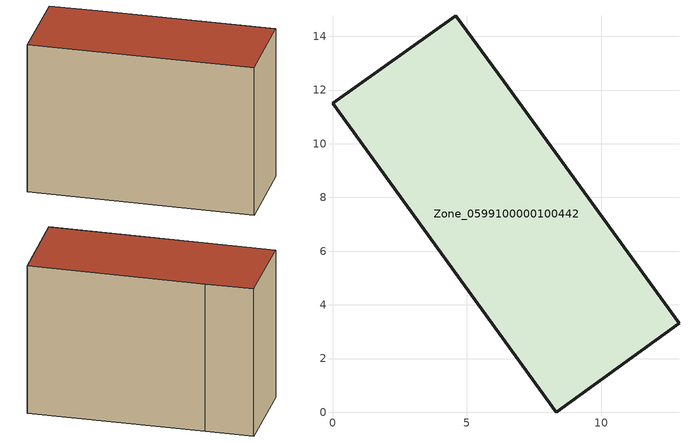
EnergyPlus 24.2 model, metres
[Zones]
Zone_0599100000100442
 floor ground (C_G): 8.32,0 0,11.51 4.58,14.77 6.39,12.33 12.9,3.31 z0
 wall outside (C_F): 8.32,0 12.9,3.31 6.39,12.33 4.58,14.77 0,11.51 8.32,0 z0:9.91
 roof outside (C_R): 0,11.51 8.32,0 12.9,3.31 6.39,12.33 4.58,14.77 z9.91
[BUILDING]
Pand.0599100000100442: North Axis=0; Terrain=City; Loads Convergence Tolerance Value=0.04; Temperature Convergence Tolerance Value=0.4; Solar Distribution=FullExterior; Maximum Number of Warmup Days=25; Minimum Number of Warmup Days=1
[Site:Location]
Rotterdam.The.Hague.AP_ZH_NLD Design_Conditions: Latitude=51.96; Longitude=4.45; Time Zone=1; Elevation=-4.5
[SITE:GROUNDTEMPERATURE:BUILDINGSURFACE]
18, 18, 18, 18, 18, 18, 18, 18, 18, 18, 18, 18
[MATERIAL] Thermal Absorptance=0.9; Solar Absorptance=0.7; Visible Absorptance=0.7
Name | Roughness | Thickness | Conductivity | Density | Specific Heat
G.TI.1946 | MediumSmooth | 0.15 | 1 | 540 | 1210
F.TI.1946 | Rough | 0.3 | 0.857143 | 1920 | 840
R.TI.1946 | MediumRough | 0.2 | 0.1 | 1500 | 1000
[CONSTRUCTION]
C_G: G.TI.1946
C_F: F.TI.1946
C_R: R.TI.1946
[ZONE]
Zone_0599100000100442: Type=1; Multiplier=1; Ceiling Height=Autocalculate; Volume=Autocalculate; Floor Area=autocalculate; Part of Total Floor Area=Yes
[ZONEINFILTRATION:DESIGNFLOWRATE]
Infil_Zone_0599100000100442: Zone or ZoneList or Space or SpaceList=Zone_0599100000100442; Schedule=AlwaysOn; Design Flow Rate Calculation Method=Flow/Area; Flow Rate per Floor Area=0.003; Constant Term Coefficient=1; Temperature Term Coefficient=0; Velocity Term Coefficient=0; Velocity Squared Term Coefficient=0
[HVACTEMPLATE:ZONE:IDEALLOADSAIRSYSTEM]
Zone_0599100000100442: Maximum Heating Supply Air Temperature=50; Minimum Cooling Supply Air Temperature=13; Maximum Heating Supply Air Humidity Ratio=0.0156; Minimum Cooling Supply Air Humidity Ratio=0.0077; Heating Limit=NoLimit; Cooling Limit=NoLimit; Dehumidification Control Type=ConstantSensibleHeatRatio; Cooling Sensible Heat Ratio=0.7; Dehumidification Setpoint=60; Humidification Control Type=None; Humidification Setpoint=30; Outdoor Air Method=None; Outdoor Air Flow Rate per Person=0.00944; Outdoor Air Flow Rate per Zone Floor Area=0; Outdoor Air Flow Rate per Zone=0; Demand Controlled Ventilation Type=None; Outdoor Air Economizer Type=NoEconomizer; Heat Recovery Type=None; Sensible Heat Recovery Effectiveness=0.7; Latent Heat Recovery Effectiveness=0.65
[ZONECONTROL:THERMOSTAT]
ThermostatControl_Zone_0599100000100442: Zone or ZoneList=Zone_0599100000100442; Control Type Schedule=DualSetpointControlType; Control 1=Thermostat_Zone_0599100000100442; Temperature Difference Between Cutout And Setpoint=0
[THERMOSTATSETPOINT:DUALSETPOINT]
Thermostat_Zone_0599100000100442: Heating Setpoint Temperature Schedule=HeatingSetpoint_Zone_0599100000100442; Cooling Setpoint Temperature Schedule=CoolingSetpoint_Zone_0599100000100442
[SCHEDULE:COMPACT]
HeatingSetpoint_Zone_0599100000100442: Through: 12/31, For: AllDays, Until: 24:00, 21
CoolingSetpoint_Zone_0599100000100442: Through: 12/31, For: AllDays, Until: 24:00, 24
DualSetpointControlType: Through: 12/31, For: AllDays, Until: 24:00, 4
AlwaysOn: Through: 12/31, For: AllDays, Until: 24:00, 1
